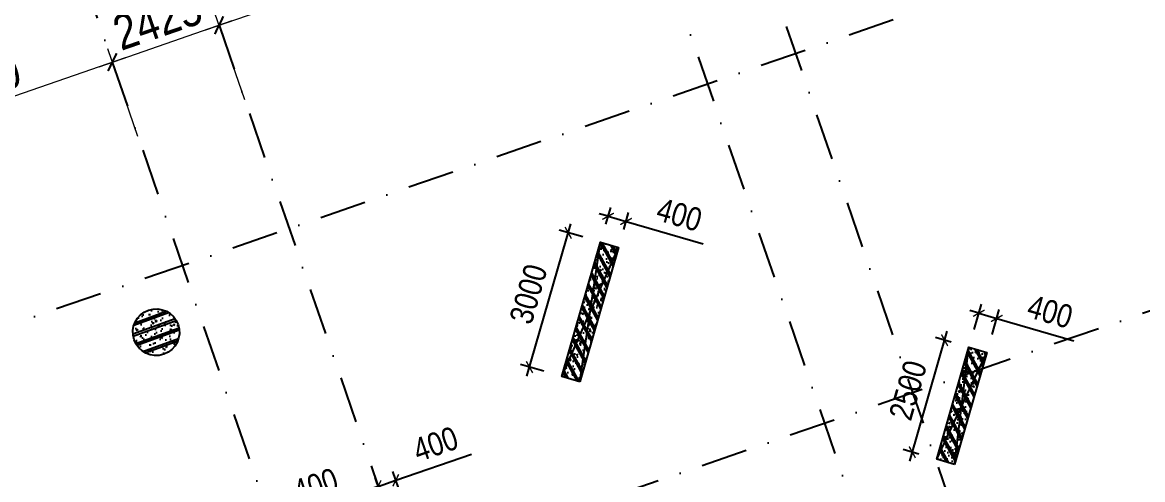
# Model space of a CAD drawing. Header units: millimetres. Extents: x 13965 to 1327256, y -72704 to 46237.
# Drawn here: x 66235 to 90284, y 9668 to 19477 of the extents above; entities that cross this region are included whole.
import ezdxf

# ---------------------------------------------------------------- set-up
doc = ezdxf.new("R2010")
doc.units = ezdxf.units.MM
doc.header["$MEASUREMENT"] = 0
doc.linetypes.add('DASHDOT', pattern=[1, 0.5, -0.25, 0, -0.25])
for name, color, linetype in [('KC2-DIM', 251, 'Continuous'), ('KT-Luoi truc South Tower', 8, 'DASHDOT'), ('Xref_ST_MBDV Cot vach 30.7.2022|Xref_ST_MBDV Cot vach 30.7.2022|Xref_ST_MBDV Cot vach 30.7.2022|Xref_ST_MBDV Cot vach 30.7.2022|ccu12-Hatch', 250, 'Continuous'), ('Xref_ST_MBDV Cot vach 30.7.2022|Xref_ST_MBDV Cot vach 30.7.2022|Xref_ST_MBDV Cot vach 30.7.2022|Xref_ST_MBDV Cot vach 30.7.2022|KC-Betong', 6, 'Continuous')]:
    doc.layers.add(name, color=color, linetype=linetype)
doc.layers.add('KT-Kich thuoc', color=159, linetype='Continuous', lineweight=18)
doc.styles.add('Arial Narrow', font='ARIALN.TTF')
doc.dimstyles.new('ccu12-200', dxfattribs={"dimscale": 200, "dimtxt": 2.5, "dimasz": 1, "dimexe": 1, "dimexo": 2, "dimgap": 1, "dimtad": 1, "dimdec": 0, "dimdsep": 46, "dimtxsty": 'Arial Narrow', "dimblk": 'ARCHTICK', "dimcen": -1, "dimdle": 1, "dimclrd": 256, "dimclre": 256, "dimclrt": 3, "dimadec": 0, "dimazin": 2, "dimtfac": 0.1, "dimtdec": 0, "dimtmove": 0, "dimatfit": 1, "dimldrblk": 'ARCHTICK', "dimfxl": 1, "dimtvp": 0.833333, "dimtolj": 1, "dimtzin": 12, "dimarcsym": 0})
doc.dimstyles.new('CCU_1-300', dxfattribs={"dimscale": 300, "dimtxt": 2.5, "dimasz": 1, "dimexe": 1, "dimexo": 2, "dimgap": 0.5, "dimtad": 1, "dimdec": 0, "dimdsep": 46, "dimtxsty": 'Arial Narrow', "dimblk": 'ARCHTICK', "dimcen": -1, "dimdle": 1, "dimclrd": 256, "dimclre": 256, "dimclrt": 3, "dimadec": 0, "dimazin": 2, "dimtfac": 0.1, "dimtdec": 0, "dimtix": 1, "dimtmove": 2, "dimatfit": 1, "dimfxl": 1, "dimtvp": 0.833333, "dimtolj": 1, "dimtzin": 12, "dimarcsym": 0})

# ---------------------------------------------------------------- blocks, each defined once
blk = doc.blocks.new('_ArchTick')
at = {"color": 0, "const_width": 0.15}
blk.add_lwpolyline([(-0.5, -0.5), (0.5, 0.5)], dxfattribs=at)
blk = doc.blocks.new('*D1062')
at = {"layer": 'Defpoints', "color": 0, "transparency": 16777216}
for p in [(-74037, 58259), (-73290, 56094), (-78772, 54201)]:
    blk.add_point(p, dxfattribs=at)
at = {"layer": 'KT-Kich thuoc', "lineweight": -2, "transparency": 16777216}
for p, q in [((-73486, 56661), (-74135, 58543)), ((-79803, 56269), (-73754, 58357)), ((-78968, 54768), (-79618, 56650))]:
    blk.add_line(p, q, dxfattribs=at)
for p, xscale, yscale, zscale, rotation in [((-74037, 58259), 300, 300, 300, 19.04713796427213), ((-79520, 56366), 300.0000000000001, 300.0000000000001, 300.0000000000001, 199.0471379642721)]:
    blk.add_blockref('_ArchTick', p, dxfattribs=dict(at, xscale=xscale, yscale=yscale, zscale=zscale, rotation=rotation))
at = {"layer": 'KT-Kich thuoc', "color": 3, "transparency": 16777216, "insert": (-76953, 57817), "char_height": 750, "attachment_point": 5, "rotation": 19.0471, "style": 'Arial Narrow'}
blk.add_mtext('\\A1;5800', dxfattribs=at)
blk = doc.blocks.new('*D1063')
at = {"layer": 'Defpoints', "color": 0, "transparency": 16777216}
for p in [(-71745, 59051), (-70998, 56885), (-73290, 56094)]:
    blk.add_point(p, dxfattribs=at)
at = {"layer": 'KT-Kich thuoc', "lineweight": -2, "transparency": 16777216}
for p, q in [((-71193, 57452), (-71843, 59334)), ((-74321, 58161), (-71462, 59149)), ((-73486, 56661), (-74135, 58543))]:
    blk.add_line(p, q, dxfattribs=at)
for p, xscale, yscale, zscale, rotation in [((-71745, 59051), 300, 300, 300, 19.04713796427213), ((-74037, 58259), 300.0000000000001, 300.0000000000001, 300.0000000000001, 199.0471379642721)]:
    blk.add_blockref('_ArchTick', p, dxfattribs=dict(at, xscale=xscale, yscale=yscale, zscale=zscale, rotation=rotation))
at = {"layer": 'KT-Kich thuoc', "color": 3, "transparency": 16777216, "insert": (-73065, 59159), "char_height": 750, "attachment_point": 5, "rotation": 19.0471, "style": 'Arial Narrow'}
blk.add_mtext('\\A1;2425', dxfattribs=at)
blk = doc.blocks.new('*D1064')
at = {"layer": 'Defpoints', "color": 0, "transparency": 16777216}
for p in [(-62765, 62151), (-62018, 59985), (-70998, 56885)]:
    blk.add_point(p, dxfattribs=at)
at = {"layer": 'KT-Kich thuoc', "lineweight": -2, "transparency": 16777216}
for p, q in [((-62214, 60553), (-62863, 62435)), ((-72029, 58953), (-62482, 62249)), ((-71193, 57452), (-71843, 59334))]:
    blk.add_line(p, q, dxfattribs=at)
for p, xscale, yscale, zscale, rotation in [((-62765, 62151), 300, 300, 300, 19.04713796427213), ((-71745, 59051), 300.0000000000001, 300.0000000000001, 300.0000000000001, 199.0471379642721)]:
    blk.add_blockref('_ArchTick', p, dxfattribs=dict(at, xscale=xscale, yscale=yscale, zscale=zscale, rotation=rotation))
at = {"layer": 'KT-Kich thuoc', "color": 3, "transparency": 16777216, "insert": (-67429, 61105), "char_height": 750, "attachment_point": 5, "rotation": 19.0471, "style": 'Arial Narrow'}
blk.add_mtext('\\A1;9500', dxfattribs=at)
blk = doc.blocks.new('*D115')
at = {"layer": 'Defpoints', "color": 0, "transparency": 16777216}
for p in [(71676, 8764), (71920, 8055, 0), (71542, 7925, 0)]:
    blk.add_point(p, dxfattribs=at)
at = {"layer": 'KC2-DIM', "lineweight": -2, "transparency": 16777216}
for p, q in [((71676, 8764), (73302, 9326)), ((71790, 8433), (71610, 8953)), ((71412, 8303), (71232, 8823)), ((71298, 8634), (71676, 8764)), ((71298, 8634), (71108, 8568))]:
    blk.add_line(p, q, dxfattribs=at)
at = {"layer": 'KC2-DIM', "lineweight": -2, "transparency": 16777216, "xscale": 200, "yscale": 200, "zscale": 200}
for p, rotation in [((71676, 8764), 199.0471379540021), ((71298, 8634), 19.04713795400206)]:
    blk.add_blockref('_ArchTick', p, dxfattribs=dict(at, rotation=rotation))
at = {"layer": 'KC2-DIM', "color": 3, "transparency": 16777216, "insert": (72529, 9541), "char_height": 500, "attachment_point": 5, "rotation": 19.0471, "style": 'Arial Narrow'}
blk.add_mtext('\\A1;400', dxfattribs=at)
blk = doc.blocks.new('*D117')
at = {"layer": 'Defpoints', "color": 0, "transparency": 16777216}
for p in [(74251, 9653), (74496, 8945, 0), (74118, 8814, 0)]:
    blk.add_point(p, dxfattribs=at)
at = {"layer": 'KC2-DIM', "lineweight": -2, "transparency": 16777216}
for p, q in [((74251, 9653), (75878, 10215)), ((73988, 9192), (73808, 9712)), ((73873, 9523), (74251, 9653)), ((74366, 9323), (74186, 9842)), ((73873, 9523), (73684, 9458))]:
    blk.add_line(p, q, dxfattribs=at)
at = {"layer": 'KC2-DIM', "lineweight": -2, "transparency": 16777216, "xscale": 200, "yscale": 200, "zscale": 200}
for p, rotation in [((73873, 9523), 19.04713795400222), ((74251, 9653), 199.0471379540022)]:
    blk.add_blockref('_ArchTick', p, dxfattribs=dict(at, rotation=rotation))
at = {"layer": 'KC2-DIM', "color": 3, "transparency": 16777216, "insert": (75105, 10430), "char_height": 500, "attachment_point": 5, "rotation": 19.0471, "style": 'Arial Narrow'}
blk.add_mtext('\\A1;400', dxfattribs=at)
blk = doc.blocks.new('*D118')
at = {"layer": 'Defpoints', "color": 0, "transparency": 16777216}
for p in [(79194, 15206), (78649, 14762, 0), (79033, 14651, 0)]:
    blk.add_point(p, dxfattribs=at)
at = {"layer": 'KC2-DIM', "lineweight": -2, "transparency": 16777216}
for p, q in [((78760, 15147), (78865, 15509)), ((79144, 15036), (79249, 15398)), ((78809, 15317), (78617, 15372)), ((78809, 15317), (79194, 15206)), ((79194, 15206), (80847, 14728))]:
    blk.add_line(p, q, dxfattribs=at)
at = {"layer": 'KC2-DIM', "lineweight": -2, "transparency": 16777216, "xscale": 200, "yscale": 200, "zscale": 200}
for p, rotation in [((78809, 15317), 343.8836854960898), ((79194, 15206), 163.8836854960897)]:
    blk.add_blockref('_ArchTick', p, dxfattribs=dict(at, rotation=rotation))
at = {"layer": 'KC2-DIM', "color": 3, "transparency": 16777216, "insert": (80339, 15349), "char_height": 500, "attachment_point": 5, "rotation": 343.8837, "style": 'Arial Narrow'}
blk.add_mtext('\\A1;400', dxfattribs=at)
blk = doc.blocks.new('*D119')
at = {"layer": 'Defpoints', "color": 0, "transparency": 16777216}
for p in [(77954, 14963), (78649, 14762, 0), (77816, 11880, 0)]:
    blk.add_point(p, dxfattribs=at)
at = {"layer": 'KC2-DIM', "lineweight": -2, "transparency": 16777216}
for p, q in [((77066, 11889), (78010, 15155)), ((78265, 14873), (77762, 15019)), ((77432, 11991), (76929, 12137))]:
    blk.add_line(p, q, dxfattribs=at)
at = {"layer": 'KC2-DIM', "lineweight": -2, "transparency": 16777216, "xscale": 200, "yscale": 200, "zscale": 200}
for p, rotation in [((77954, 14963), 73.88368549608924), ((77122, 12081), 253.8836854960892)]:
    blk.add_blockref('_ArchTick', p, dxfattribs=dict(at, rotation=rotation))
at = {"layer": 'KC2-DIM', "color": 3, "transparency": 16777216, "insert": (77101, 13649), "char_height": 500, "attachment_point": 5, "rotation": 73.8837, "style": 'Arial Narrow'}
blk.add_mtext('\\A1;3000', dxfattribs=at)
blk = doc.blocks.new('*D120')
at = {"layer": 'Defpoints', "color": 0, "transparency": 16777216}
for p in [(86034, 12658), (86557, 12507, 0), (85863, 10105, 0)]:
    blk.add_point(p, dxfattribs=at)
at = {"layer": 'KC2-DIM', "lineweight": -2, "transparency": 16777216}
for p, q in [((85284, 10064), (86089, 12850)), ((86173, 12618), (85841, 12714)), ((85479, 10216), (85147, 10312))]:
    blk.add_line(p, q, dxfattribs=at)
at = {"layer": 'KC2-DIM', "lineweight": -2, "transparency": 16777216, "xscale": 200, "yscale": 200, "zscale": 200}
for p, rotation in [((86034, 12658), 73.88368549608924), ((85340, 10256), 253.8836854960892)]:
    blk.add_blockref('_ArchTick', p, dxfattribs=dict(at, rotation=rotation))
at = {"layer": 'KC2-DIM', "color": 3, "transparency": 16777216, "insert": (85249, 11584), "char_height": 500, "attachment_point": 5, "rotation": 73.8837, "style": 'Arial Narrow'}
blk.add_mtext('\\A1;2500', dxfattribs=at)
blk = doc.blocks.new('*D121')
at = {"layer": 'Defpoints', "color": 0, "transparency": 16777216}
for p in [(87153, 13126), (86557, 12507, 0), (86941, 12396, 0)]:
    blk.add_point(p, dxfattribs=at)
at = {"layer": 'KC2-DIM', "lineweight": -2, "transparency": 16777216}
for p, q in [((86768, 13237), (86576, 13293)), ((86668, 12891), (86824, 13429)), ((86768, 13237), (87153, 13126)), ((87053, 12780), (87208, 13318)), ((87153, 13126), (88806, 12648))]:
    blk.add_line(p, q, dxfattribs=at)
at = {"layer": 'KC2-DIM', "lineweight": -2, "transparency": 16777216, "xscale": 200, "yscale": 200, "zscale": 200}
for p, rotation in [((86768, 13237), 343.8836854960887), ((87153, 13126), 163.8836854960888)]:
    blk.add_blockref('_ArchTick', p, dxfattribs=dict(at, rotation=rotation))
at = {"layer": 'KC2-DIM', "color": 3, "transparency": 16777216, "insert": (88298, 13269), "char_height": 500, "attachment_point": 5, "rotation": 343.8837, "style": 'Arial Narrow'}
blk.add_mtext('\\A1;400', dxfattribs=at)
blk = doc.blocks.new('*U35')
h = blk.add_hatch()
h.set_pattern_fill('VATLIEU04', color=250, scale=40, style=0, pattern_type=2)
h.set_pattern_definition([(50, (-550, 2550), (286.904, -25.1), [30, -330]), (355, (-550, 2550), (-55.5, 300.877), [24, -264]), (100.451, (-526.1, 2547.9), (231.404, 275.776), [25.496, -280.457]), (46.184, (-550, 2630), (426.896, -66.208), [45, -495]), (96.636, (-514.43, 2624.5), (373.865, 389.647), [38.244, -420.685]), (351.184, (-550, 2630), (373.865, 389.65), [36, -396]), (21, (-510, 2610), (238.763, -161.048), [30, -330]), (326, (-510, 2610), (97.326, 290.06), [24, -264]), (71.451, (-490.1, 2596.58), (336.09, 129.012), [25.496, -280.457]), (37.5, (-550, 2550), (4.864, 133.1575), [0, -260.8, 0, -268, 0, -265]), (7.5, (-550, 2550), (105.228, 157.765), [0, -152.8, 0, -254.8, 0, -101]), (327.5, (-639.2, 2550), (213.529, -9.022), [0, -100, 0, -312, 0, -414]), (317.5, (-679.2, 2550), (233.274, 40.042), [0, -130, 0, -207.2, 0, -294]), (45, (-550, 2550), (-120.208, 120.208), []), (45, (-550, 2599), (-120.208, 120.208), [])])
h.paths.add_polyline_path([(-475, -475), (-75, -475), (-75, 2025), (-475, 2025)])
at = {"color": 6, "ltscale": 0.25}
blk.add_lwpolyline([(-475, -475), (-75, -475), (-75, 2025), (-475, 2025)], close=True, dxfattribs=at)
at = {"layer": 'Defpoints', "linetype": 'ByBlock', "ltscale": 30}
for p, q in [((-75, -475), (-475, 2025)), ((-475, -475), (-75, 2025))]:
    blk.add_line(p, q, dxfattribs=at)
blk = doc.blocks.new('*U41')
h = blk.add_hatch()
h.set_pattern_fill('VATLIEU04', color=250, scale=40, style=0, pattern_type=2)
h.set_pattern_definition([(50, (-550, 3050), (286.904, -25.101), [30, -330]), (355, (-550, 3050), (-55.5, 300.877), [24, -264]), (100.451, (-526.1, 3047.9), (231.404, 275.776), [25.496, -280.457]), (46.184, (-550, 3130), (426.896, -66.208), [45, -495]), (96.636, (-514.43, 3124.5), (373.865, 389.647), [38.244, -420.685]), (351.184, (-550, 3130), (373.865, 389.65), [36, -396]), (21, (-510, 3110), (238.763, -161.048), [30, -330]), (326, (-510, 3110), (97.326, 290.06), [24, -264]), (71.451, (-490.1, 3096.58), (336.09, 129.012), [25.496, -280.457]), (37.5, (-550, 3050), (4.864, 133.1575), [0, -260.8, 0, -268, 0, -265]), (7.5, (-550, 3050), (105.228, 157.7647), [0, -152.8, 0, -254.8, 0, -101]), (327.5, (-639.2, 3050), (213.529, -9.022), [0, -100, 0, -312, 0, -414]), (317.5, (-679.2, 3050), (233.274, 40.042), [0, -130, 0, -207.2, 0, -294]), (45, (-550, 3050), (-120.208, 120.208), []), (45, (-550, 3099), (-120.208, 120.208), [])])
h.paths.add_polyline_path([(-475, -475), (-75, -475), (-75, 2525), (-475, 2525)])
at = {"color": 6, "ltscale": 0.25}
blk.add_lwpolyline([(-475, -475), (-75, -475), (-75, 2525), (-475, 2525)], close=True, dxfattribs=at)
at = {"layer": 'Defpoints', "linetype": 'ByBlock', "ltscale": 30}
for p, q in [((-75, -475), (-475, 2525)), ((-475, -475), (-75, 2525))]:
    blk.add_line(p, q, dxfattribs=at)
blk = doc.blocks.new('MBC-T8')
at = {"layer": 'Xref_ST_MBDV Cot vach 30.7.2022|Xref_ST_MBDV Cot vach 30.7.2022|Xref_ST_MBDV Cot vach 30.7.2022|Xref_ST_MBDV Cot vach 30.7.2022|ccu12-Hatch', "ltscale": 0.5}
h = blk.add_hatch(dxfattribs=at)
h.set_pattern_fill('VATLIEU04', color=256, scale=50, angle=335, pattern_type=2)
h.set_pattern_definition([(25, (97890.96, -4410.9), (311.76915, -180), [37.5, -412.5]), (330, (97890.96, -4410.9), (96.0694, 370.1782), [30, -330]), (75.4514, (97916.94, -4425.9), (407.83865, 190.1779), [31.8701, -350.57106]), (21.1842, (97933.22, -4320.3), (448.6488, -300.5234), [56.25, -618.75]), (71.6356, (97970.6, -4345.3), (629.386, 243.9225), [47.8051, -525.8565]), (326.1842, (97933.2, -4320.3), (629.3859, 243.923), [45, -495]), (356, (97967.97, -4364.07), (185.4137, -308.5802), [37.5, -412.5]), (301, (97967.97, -4364.07), (263.4901, 277.1898), [30, -330]), (46.4514, (97983.42, -4389.8), (448.9038, -31.3908), [31.8701, -350.57106]), (12.5, (97890.96, -4410.91), (75.8538, 148.28266), [0, -326, 0, -335, 0, -331.25]), (342.5, (97890.96, -4410.91), (202.55378, 123.1402), [0, -191, 0, -318.5, 0, -126.25]), (302.5, (97789.91, -4363.79), (237.13767, -123.02238), [0, -125, 0, -390, 0, -517.5]), (292.5, (97744.6, -4342.66), (285.42618, -77.8696), [0, -162.5, 0, -259, 0, -367.5]), (20, (97890.96, -4410.91), (-72.67928, 199.68468), []), (20, (97916.85, -4355.4), (-72.67928, 199.68468), [])])
edge = h.paths.add_edge_path()
edge.add_ellipse((-48123, 34994), major_axis=(-163, 473), ratio=1, start_angle=0, end_angle=360)
at = {"layer": 'Xref_ST_MBDV Cot vach 30.7.2022|Xref_ST_MBDV Cot vach 30.7.2022|Xref_ST_MBDV Cot vach 30.7.2022|Xref_ST_MBDV Cot vach 30.7.2022|KC-Betong', "ltscale": 0.5}
blk.add_ellipse((-48123, 34994, 0), major_axis=(-163, 473), ratio=1, dxfattribs=at)
at = {"layer": 'Xref_ST_MBDV Cot vach 30.7.2022|Xref_ST_MBDV Cot vach 30.7.2022|Xref_ST_MBDV Cot vach 30.7.2022|Xref_ST_MBDV Cot vach 30.7.2022|KC-Betong', "linetype": 'ByBlock', "xscale": -1, "rotation": 343.8836854960887}
for name, p in [('*U41', (-39353, 34521, 0)), ('*U35', (-31306, 32746, 0))]:
    blk.add_blockref(name, p, dxfattribs=at)
blk = doc.blocks.new('MBCV-T8')
blk.add_blockref('MBC-T8', (30901, -15834, 0))
blk = doc.blocks.new('Asix South Tower')
at = {"layer": 'KT-Luoi truc South Tower', "ltscale": 2000}
for p, q in [((-61527.4, 64693.7), (-45306.5, 17710.6)), ((-63417.9, 64041.1), (-47197, 17057.9)), ((-45928.1, 63080), (-113358.3, 39799.9)), ((-72397.8, 60940.8), (-54232.5, 8325.6)), ((-74690, 60149.4), (-64788, 31468.5)), ((-43415.2, 55801.6), (-67725.7, 47408.4))]:
    blk.add_line(p, q, dxfattribs=at)
at = {"layer": 'KT-Kich thuoc'}
for base, p1, p2, picture, middle in [((-62765.3, 62150.9), (-70997.6, 56885.2), (-62017.7, 59985.5), '*D1064', (-67429.2, 61104.5)), ((-71745.2, 59050.6), (-73289.8, 56093.8), (-70997.6, 56885.2), '*D1063', (-73065.2, 59158.7)), ((-74037.4, 58259.3), (-78772.3, 54201), (-73289.8, 56093.8), '*D1062', (-76952.6, 57816.6))]:
    dim = blk.add_linear_dim(base=base, p1=p1, p2=p2, angle=19.04714, dimstyle='CCU_1-300', dxfattribs=at)
    dim.commit()
    dim.dimension.update_dxf_attribs({"geometry": picture, "text_midpoint": middle})

msp = doc.modelspace()

# ---------------------------------------------------------------- block references
msp.add_blockref('MBCV-T8', (86328.4, -6330.3, 0))
at = {"layer": 'KT-Kich thuoc'}
msp.add_blockref('Asix South Tower', (142202.4, -39634.4), dxfattribs=at)

# ---------------------------------------------------------------- dimensions: what is measured, and where the dimension line sits
at = {"layer": 'KC2-DIM'}
for p1, p2, distance, picture, middle in [((78649.2, 14762.4, 0), (79033.5, 14651.4, 0), 576.9, '*D118', (80338.7, 15348.7)), ((77816.4, 11880.3, 0), (78649.2, 14762.4, 0), 723.2, '*D119', (77100.6, 13648.5)), ((86557.2, 12506.9, 0), (86941.5, 12395.8, 0), 760.2, '*D121', (88297.7, 13269.2)), ((85863.2, 10105.1, 0), (86557.2, 12506.9, 0), 545.1, '*D120', (85249.1, 11583.7)), ((74118.1, 8814, 0), (74496.2, 8944.6, 0), 749.9, '*D117', (75105.2, 10429.8)), ((71542.3, 7924.7, 0), (71920.4, 8055.3, 0), 749.9, '*D115', (72529.4, 9540.5))]:
    dim = msp.add_aligned_dim(p1=p1, p2=p2, distance=distance, dimstyle='ccu12-200', dxfattribs=at)
    dim.commit()
    dim.dimension.update_dxf_attribs({"geometry": picture, "text_midpoint": middle})

doc.saveas('drawing.dxf')
